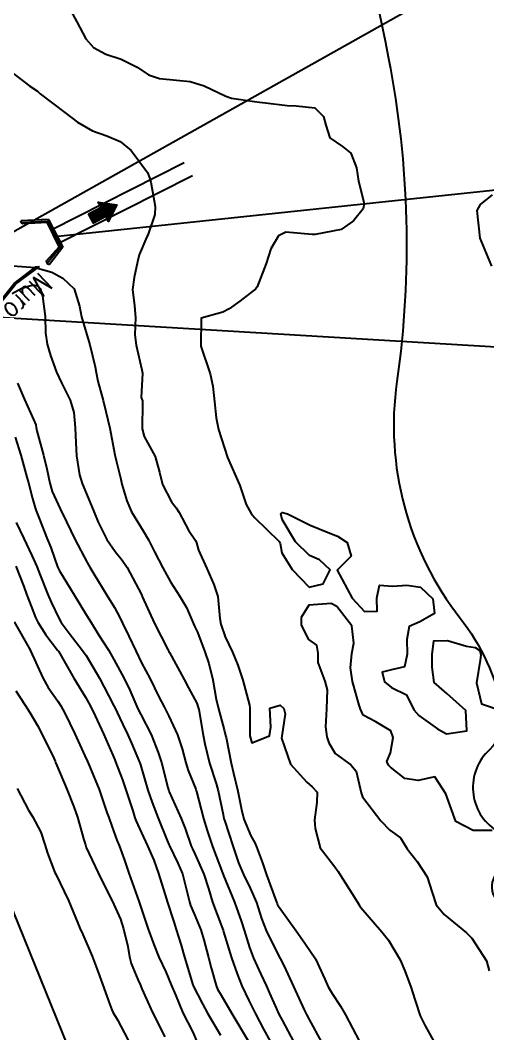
# Model space of a CAD drawing. Header units: metres. Extents: x 298520 to 308411, y 7433745 to 7450750.
# Drawn here: x 302811 to 302844.6, y 7441127.8 to 7441200.7 of the extents above; entities that cross this region are included whole.
import ezdxf

# ---------------------------------------------------------------- set-up
doc = ezdxf.new("R2010")
doc.units = ezdxf.units.M
doc.header["$LTSCALE"] = 10
doc.linetypes.add('CONTINUO', pattern=[0])
doc.linetypes.add('TRACEJADO', pattern=[8.7, 8, -0.7])
for name, color, linetype in [('BUEIRO', 151, 'Continuous'), ('Curvas de Nivel 1m', 11, 'Continuous'), ('Curvas de Nivel 5m', 15, 'Continuous'), ('Hidrografia', 140, 'Continuous'), ('Linha Férrea', 251, 'TRACKS'), ('MURO', 30, 'Continuous'), ('TEXTO', 45, 'Continuous')]:
    doc.layers.add(name, color=color, linetype=linetype)
doc.styles.add('ROMANS', font='romans', dxfattribs={"height": 0.2})
doc.linetypes.add('TRACKS', pattern='A,0.15,[130,ltypeshp.shx,S=0.25,R=0,X=0,Y=0],0.15', length=0.3)

msp = doc.modelspace()

# ---------------------------------------------------------------- hatches: boundary and pattern name
at = {"layer": 'TEXTO'}
msp.add_hatch(color=256, dxfattribs=at).paths.add_polyline_path([(302815.874, 7441186.758), (302816.77, 7441187.234), (302816.568, 7441187.614), (302817.9, 7441187.417), (302817.319, 7441186.202), (302817.117, 7441186.582), (302816.221, 7441186.105)])

# ---------------------------------------------------------------- linework, layer by layer
at = {"layer": 'BUEIRO', "linetype": 'TRACEJADO', "flags": 128}
for points in [[(302813.169, 7441185.61), (302822.745, 7441190.45)], [(302813.655, 7441184.623), (302823.351, 7441189.524)]]:
    msp.add_lwpolyline(points, dxfattribs=at)
at = {"layer": 'BUEIRO', "linetype": 'CONTINUO'}
for points in [[(302812.997, 7441186.368, 731.775), (302810.998, 7441186.263, 731.913)], [(302812.933, 7441186.223, 731.777), (302811.04, 7441186.129, 731.948), (302810.998, 7441186.263, 731.913)], [(302811.04, 7441186.129, 731.948), (302811.152, 7441186.067, 730.038), (302812.895, 7441186.165, 730.023)], [(302813.864, 7441184.365, 731.793), (302813.767, 7441184.397, 730.008), (302812.895, 7441186.165, 730.023), (302812.933, 7441186.223, 731.777)], [(302812.997, 7441186.368, 731.775), (302812.933, 7441186.223, 731.777), (302813.864, 7441184.365, 731.793), (302814.013, 7441184.358, 731.793)], [(302812.997, 7441186.368, 731.775), (302814.013, 7441184.358, 731.793)], [(302813.767, 7441184.397, 730.008), (302812.811, 7441183.359, 730.371), (302812.904, 7441183.195, 731.832)], [(302813.864, 7441184.365, 731.793), (302812.904, 7441183.195, 731.832), (302813.053, 7441183.126, 731.832)], [(302814.013, 7441184.358, 731.793), (302813.053, 7441183.126, 731.832)]]:
    msp.add_polyline3d(points, dxfattribs=at)
at = {"layer": 'Curvas de Nivel 1m', "flags": 128}
for points, elevation in [([(302810.199, 7441197.067), (302811.649, 7441195.944), (302812.185, 7441195.594), (302812.285, 7441195.5), (302812.395, 7441195.397), (302814.163, 7441194.057), (302815.078, 7441193.361), (302816.147, 7441192.747), (302817.188, 7441192.379), (302818.139, 7441191.975), (302818.947, 7441191.312), (302820.109, 7441189.738), (302820.293, 7441189.298), (302820.352, 7441189.046), (302820.657, 7441187.294), (302820.647, 7441186.724), (302820.161, 7441185.299), (302820.128, 7441185.233), (302820.06, 7441185.1), (302819.525, 7441183.821), (302819.398, 7441183.306), (302819.157, 7441182.173), (302819.044, 7441181.31), (302819.171, 7441180.133), (302819.249, 7441179.307), (302819.214, 7441178.064), (302819.292, 7441177.307), (302819.715, 7441175.533), (302819.746, 7441175.302), (302819.669, 7441173.551), (302819.743, 7441173.302), (302819.762, 7441173.153), (302819.735, 7441171.302), (302819.885, 7441170.741), (302820.669, 7441169.292), (302820.97, 7441168.171), (302821.191, 7441167.287), (302821.83, 7441166.034), (302822.167, 7441165.615), (302822.383, 7441165.272), (302823.054, 7441164.011), (302823.57, 7441163.253), (302823.638, 7441163.098), (302823.786, 7441162.571), (302824.373, 7441161.244), (302824.892, 7441160.103), (302825.172, 7441159.236), (302825.323, 7441157.638), (302825.383, 7441157.233), (302825.714, 7441156.326), (302826.244, 7441155.225), (302826.624, 7441154.285), (302826.986, 7441153.217), (302827.459, 7441151.408), (302827.477, 7441151.212), (302827.472, 7441149.365), (302827.485, 7441149.211), (302827.618, 7441148.709), (302828.901, 7441149.191), (302828.987, 7441149.835), (302828.927, 7441151.191), (302829.655, 7441151.404), (302829.926, 7441151.177), (302830.031, 7441150.792), (302829.774, 7441149.178), (302829.761, 7441149.039), (302830.403, 7441147.172), (302831.59, 7441145.86), (302831.974, 7441145.541), (302832.323, 7441145.153), (302832.314, 7441144.41), (302832.136, 7441143.154), (302832.172, 7441142.528), (302832.541, 7441141.15), (302833.52, 7441139.877), (302833.832, 7441139.451), (302834.032, 7441139.132), (302834.984, 7441137.624), (302835.303, 7441137.113), (302835.374, 7441137.003), (302835.48, 7441136.852), (302836.988, 7441135.095), (302837.454, 7441134.508), (302838.309, 7441133.077), (302838.638, 7441132.285), (302839.089, 7441131.065), (302839.175, 7441130.828), (302839.403, 7441130.074), (302839.737, 7441129.057), (302840.102, 7441128.333), (302840.829, 7441127.045)], 731), ([(302810.415, 7441183.03), (302812.028, 7441182.901), (302813.222, 7441182.579), (302814.021, 7441182.141), (302814.825, 7441181.362), (302815.224, 7441180.128), (302815.362, 7441179.356), (302815.963, 7441177.35), (302816.348, 7441175.745), (302816.414, 7441175.343), (302816.55, 7441174.725), (302816.933, 7441173.335), (302817.121, 7441172.548), (302817.396, 7441171.335), (302817.772, 7441169.423), (302817.792, 7441169.331), (302817.86, 7441169.021), (302818.19, 7441167.669), (302818.273, 7441167.324), (302818.616, 7441166.104), (302818.962, 7441165.313), (302819.803, 7441163.949), (302820.195, 7441163.296), (302820.626, 7441162.45), (302821.206, 7441161.286), (302821.758, 7441160.289), (302822.421, 7441159.27), (302822.919, 7441158.447), (302823.437, 7441157.254), (302823.524, 7441157.056), (302823.717, 7441156.655), (302824.245, 7441155.245), (302824.524, 7441154.408), (302824.812, 7441153.239), (302825.06, 7441151.835), (302825.195, 7441151.235), (302825.629, 7441149.625), (302825.737, 7441149.229), (302825.767, 7441149.083), (302826.131, 7441147.225), (302826.302, 7441146.517), (302826.628, 7441145.22), (302826.878, 7441143.902), (302827.044, 7441143.215), (302827.541, 7441142.015), (302827.832, 7441141.501), (302827.97, 7441141.203), (302828.381, 7441140.057), (302828.673, 7441139.193), (302829.374, 7441137.293), (302829.425, 7441137.181), (302829.438, 7441137.136), (302829.482, 7441137.046), (302830.81, 7441135.167), (302831.45, 7441134.286), (302832.198, 7441133.152), (302832.87, 7441131.694), (302833.12, 7441131.143), (302833.408, 7441130.649), (302834.013, 7441129.745), (302834.37, 7441129.125), (302835.364, 7441127.211)], 732), ([(302810.381, 7441181.042), (302811.072, 7441181.409), (302811.788, 7441181.629), (302812.015, 7441181.629), (302812.191, 7441181.573), (302812.383, 7441181.394), (302812.56, 7441180.836), (302812.737, 7441179.389), (302812.775, 7441178.192), (302812.882, 7441177.386), (302813.137, 7441176.564), (302813.556, 7441175.376), (302813.932, 7441174.61), (302814.548, 7441173.364), (302814.806, 7441172.459), (302814.91, 7441171.36), (302814.958, 7441170.278), (302815.012, 7441169.359), (302815.214, 7441167.991), (302815.401, 7441167.354), (302815.833, 7441166.333), (302816.246, 7441165.346), (302816.566, 7441164.588), (302817.186, 7441163.336), (302817.784, 7441162.473), (302818.302, 7441161.846), (302818.651, 7441161.317), (302819.682, 7441159.363), (302819.715, 7441159.3), (302819.725, 7441159.282), (302819.742, 7441159.233), (302820.628, 7441157.291), (302821.582, 7441155.403), (302821.651, 7441155.281), (302821.702, 7441155.191), (302822.748, 7441153.264), (302823.071, 7441152.663), (302823.656, 7441151.548), (302823.766, 7441151.249), (302823.804, 7441151.095), (302824.119, 7441149.245), (302824.243, 7441148.618), (302824.584, 7441147.24), (302825.045, 7441145.779), (302825.199, 7441145.234), (302825.557, 7441143.53), (302825.615, 7441143.229), (302825.646, 7441143.136), (302826.28, 7441141.223), (302826.673, 7441140.067), (302827.02, 7441139.215), (302827.498, 7441138.233), (302827.956, 7441137.203), (302828.331, 7441136.057), (302828.645, 7441135.192), (302829.439, 7441133.583), (302829.667, 7441133.178), (302829.922, 7441132.681), (302830.62, 7441131.168), (302831.396, 7441129.497), (302831.558, 7441129.158), (302831.751, 7441128.793), (302832.635, 7441127.147)], 733), ([(302810.758, 7441174.585), (302811.266, 7441173.406), (302811.899, 7441171.964), (302812.069, 7441171.572), (302812.102, 7441171.397), (302812.141, 7441171.144), (302812.632, 7441169.388), (302812.88, 7441168.411), (302813.08, 7441167.381), (302813.252, 7441166.794), (302813.825, 7441165.532), (302813.91, 7441165.369), (302813.998, 7441165.191), (302814.889, 7441163.359), (302815.776, 7441161.666), (302815.957, 7441161.348), (302816.258, 7441160.853), (302817.184, 7441159.336), (302817.734, 7441158.443), (302818.129, 7441157.726), (302818.319, 7441157.321), (302818.763, 7441156.364), (302819.265, 7441155.307), (302819.69, 7441154.45), (302820.296, 7441153.294), (302820.934, 7441152.013), (302821.306, 7441151.283), (302821.643, 7441150.627), (302822.264, 7441149.27), (302822.612, 7441148.264), (302822.878, 7441147.261), (302823.05, 7441146.711), (302823.584, 7441145.376), (302823.628, 7441145.25), (302823.646, 7441145.185), (302824.15, 7441143.244), (302824.399, 7441142.387), (302824.789, 7441141.237), (302825.514, 7441139.334), (302825.559, 7441139.23), (302825.595, 7441139.146), (302826.368, 7441137.221), (302826.872, 7441135.813), (302827.066, 7441135.214), (302827.444, 7441133.974), (302827.732, 7441133.206), (302828.281, 7441132.056), (302828.668, 7441131.191), (302828.896, 7441130.676), (302829.397, 7441129.55), (302829.574, 7441129.178), (302829.815, 7441128.747), (302830.654, 7441127.167)], 734), ([(302810.658, 7441164.564), (302811.202, 7441163.406), (302811.781, 7441162.188), (302812.032, 7441161.653), (302812.141, 7441161.394), (302812.398, 7441160.756), (302812.952, 7441159.382), (302813.185, 7441158.826), (302813.726, 7441157.672), (302813.906, 7441157.368), (302814.484, 7441156.594), (302815.433, 7441155.353), (302815.697, 7441154.973), (302816.665, 7441153.34), (302817.654, 7441151.466), (302817.699, 7441151.375), (302817.72, 7441151.329), (302818.339, 7441150.018), (302818.682, 7441149.314), (302818.974, 7441148.667), (302819.548, 7441147.301), (302819.565, 7441147.263), (302819.601, 7441147.126), (302820.136, 7441145.294), (302820.447, 7441144.414), (302820.89, 7441143.287), (302821.537, 7441141.678), (302821.649, 7441141.393), (302821.699, 7441141.278), (302822.302, 7441140.049), (302822.628, 7441139.263), (302823.018, 7441137.729), (302823.126, 7441137.255), (302823.214, 7441136.987), (302823.474, 7441136.402), (302823.949, 7441135.245), (302824.176, 7441134.519), (302824.5, 7441133.244), (302824.693, 7441132.508), (302825.049, 7441131.235), (302825.155, 7441130.978), (302825.406, 7441130.54), (302826.182, 7441129.222), (302827.364, 7441127.261)], 736), ([(302810.644, 7441161.411), (302811.201, 7441159.956), (302811.4, 7441159.403), (302811.734, 7441158.534), (302812.057, 7441157.725), (302812.215, 7441157.393), (302812.792, 7441156.462), (302813.648, 7441155.371), (302813.702, 7441155.293), (302814.822, 7441153.359), (302815.659, 7441151.993), (302816.01, 7441151.346), (302816.346, 7441150.643), (302816.936, 7441149.337), (302817.61, 7441147.805), (302817.751, 7441147.474), (302817.812, 7441147.327), (302818.309, 7441146.038), (302818.557, 7441145.315), (302819.055, 7441143.813), (302819.209, 7441143.305), (302819.302, 7441143.055), (302819.545, 7441142.533), (302820.103, 7441141.294), (302820.562, 7441140.25), (302820.916, 7441139.286), (302821.486, 7441137.458), (302821.536, 7441137.279), (302822.006, 7441135.81), (302822.188, 7441135.269), (302822.507, 7441134.21), (302822.771, 7441133.267), (302823.385, 7441131.288), (302823.397, 7441131.26), (302823.413, 7441131.223), (302824.062, 7441129.912), (302824.435, 7441129.244), (302825.369, 7441127.668)], 737), ([(302810.506, 7441157.412), (302811.597, 7441155.508), (302811.66, 7441155.4), (302811.702, 7441155.316), (302812.578, 7441153.386), (302812.956, 7441152.671), (302813.656, 7441151.689), (302813.88, 7441151.368), (302814.169, 7441150.844), (302814.875, 7441149.358), (302815.609, 7441147.754), (302815.785, 7441147.348), (302815.929, 7441147.017), (302816.628, 7441145.34), (302817.199, 7441143.693), (302817.321, 7441143.332), (302817.547, 7441142.709), (302817.918, 7441141.706), (302818.066, 7441141.322), (302818.452, 7441140.246), (302818.764, 7441139.311), (302819.483, 7441137.3), (302820.154, 7441135.293), (302820.559, 7441134.176), (302820.935, 7441133.285), (302821.422, 7441132.217), (302821.826, 7441131.276), (302822.119, 7441130.56), (302822.661, 7441129.267), (302823.372, 7441127.868), (302823.651, 7441127.256)], 738), ([(302810.636, 7441152.437), (302811.297, 7441151.404), (302811.648, 7441150.875), (302812.202, 7441149.955), (302812.488, 7441149.387), (302813.374, 7441147.606), (302813.469, 7441147.372), (302813.503, 7441147.273), (302813.6, 7441147.074), (302814.318, 7441145.363), (302814.82, 7441144.102), (302815.081, 7441143.355), (302815.537, 7441141.722), (302815.642, 7441141.349), (302815.71, 7441141.169), (302816.558, 7441139.34), (302817.485, 7441137.492), (302817.565, 7441137.329), (302818.163, 7441136.013), (302818.397, 7441135.316), (302818.706, 7441134.049), (302818.823, 7441133.309), (302818.935, 7441132.815), (302819.417, 7441131.673), (302819.582, 7441131.298), (302819.714, 7441130.992), (302820.485, 7441129.289), (302821.367, 7441127.542)], 739)]:
    msp.add_lwpolyline(points, dxfattribs=dict(at, elevation=elevation))
at = {"layer": 'Curvas de Nivel 5m', "flags": 128}
for points, elevation in [([(302814.604, 7441201.366), (302815.02, 7441200.584), (302815.684, 7441199.355), (302816.217, 7441198.732), (302817.124, 7441198.249), (302818.209, 7441197.888), (302819.365, 7441197.308), (302820.195, 7441196.775), (302820.982, 7441196.501), (302822.19, 7441196.394), (302823.175, 7441196.279), (302824.184, 7441195.977), (302825.758, 7441195.234), (302826.172, 7441195.09), (302827.807, 7441194.844), (302828.169, 7441194.794), (302828.611, 7441194.753), (302830.167, 7441194.563), (302830.805, 7441194.535), (302832.165, 7441194.384), (302832.786, 7441193.777), (302832.957, 7441193.148), (302833.241, 7441192.24), (302834.138, 7441191.61), (302834.75, 7441191.124), (302835.155, 7441190.082), (302835.311, 7441189.118), (302835.701, 7441187.499), (302835.644, 7441187.114), (302834.932, 7441186.259), (302834.061, 7441185.637), (302832.194, 7441185.288), (302832.064, 7441185.27), (302831.955, 7441185.27), (302830.066, 7441185.445), (302829.54, 7441185.188), (302828.993, 7441184.251), (302828.645, 7441183.201), (302828.016, 7441181.514), (302827.893, 7441181.333), (302827.727, 7441181.213), (302826.751, 7441180.473), (302825.993, 7441179.925), (302825.525, 7441179.7), (302823.983, 7441179.25), (302823.963, 7441177.25), (302824.626, 7441175.243), (302824.809, 7441174.361), (302824.927, 7441173.24), (302825.054, 7441172.086), (302825.231, 7441171.237), (302825.863, 7441169.23), (302826.761, 7441167.221), (302827.205, 7441165.841), (302827.571, 7441165.213), (302827.819, 7441164.921), (302829.597, 7441163.183), (302829.66, 7441163.05), (302829.785, 7441162.365), (302830.524, 7441161.172), (302831.754, 7441159.911), (302832.758, 7441160.145), (302833.273, 7441161.138), (302832.502, 7441161.871), (302831.783, 7441162.182), (302830.768, 7441163.17), (302829.817, 7441164.781), (302829.71, 7441165.182), (302829.824, 7441165.263), (302830.182, 7441165.176), (302831.811, 7441164.351), (302833.11, 7441163.834), (302833.8, 7441163.582), (302834.476, 7441163.123), (302834.783, 7441162.12), (302833.773, 7441161.13), (302834.847, 7441159.119), (302835.733, 7441158.157), (302836.651, 7441158.184), (302836.615, 7441159.101), (302836.819, 7441160.038), (302837.756, 7441159.975), (302838.79, 7441160.042), (302839.756, 7441159.905), (302840.656, 7441159.051), (302840.771, 7441158.012), (302839.726, 7441157.394), (302838.939, 7441157.072), (302838.781, 7441156.142), (302838.812, 7441155.073), (302838.605, 7441154.16), (302837.686, 7441153.947), (302837.006, 7441153.774), (302837.173, 7441153.095), (302837.669, 7441152.686), (302838.746, 7441152.156), (302839.276, 7441151.066), (302839.647, 7441150.664), (302840.983, 7441149.697), (302841.628, 7441149.353), (302843.101, 7441149.555), (302843.031, 7441151.026), (302841.665, 7441152.237), (302840.743, 7441153.049), (302840.601, 7441154.139), (302840.615, 7441155.051), (302840.735, 7441156.027), (302841.713, 7441156.066), (302843.08, 7441155.656), (302843.708, 7441155.551), (302844.031, 7441155.34), (302844.1, 7441155.014), (302844.064, 7441154.648), (302843.785, 7441153.018), (302844.158, 7441151.513), (302845.653, 7441150.992)], 730), ([(302844.91, 7441183.001), (302844.053, 7441185.01), (302843.852, 7441187.013), (302844.087, 7441187.448), (302844.954, 7441188.141)], 730), ([(302810.591, 7441170.704), (302810.99, 7441169.409), (302811.437, 7441167.815), (302811.543, 7441167.403), (302811.832, 7441166.269), (302812.028, 7441165.6), (302812.1, 7441165.396), (302812.284, 7441164.925), (302812.896, 7441163.383), (302813.15, 7441162.743), (302813.638, 7441161.372), (302813.769, 7441161.08), (302814.824, 7441159.359), (302815.728, 7441157.879), (302816.048, 7441157.347), (302816.616, 7441156.438), (302817.323, 7441155.334), (302817.694, 7441154.705), (302818.424, 7441153.319), (302818.832, 7441152.48), (302819.347, 7441151.305), (302819.444, 7441151.096), (302819.644, 7441150.731), (302820.384, 7441149.292), (302820.89, 7441148.008), (302821.114, 7441147.285), (302821.585, 7441145.476), (302821.627, 7441145.323), (302821.64, 7441145.279), (302821.684, 7441145.176), (302822.527, 7441143.265), (302822.817, 7441142.532), (302823.264, 7441141.254), (302823.345, 7441141.067), (302823.528, 7441140.711), (302824.172, 7441139.243), (302824.511, 7441138.227), (302824.797, 7441137.237), (302825.465, 7441135.45), (302825.551, 7441135.229), (302825.589, 7441135.101), (302826.161, 7441133.223), (302826.557, 7441132.083), (302826.904, 7441131.215), (302827.402, 7441130.161), (302827.718, 7441129.527), (302827.878, 7441129.203), (302828.469, 7441128.102), (302828.97, 7441127.186)], 735), ([(302844.932, 7441142.384), (302843.547, 7441142.382), (302842.307, 7441143.032), (302841.583, 7441145.04), (302840.795, 7441146.248), (302839.592, 7441145.98), (302838.646, 7441146.127), (302837.601, 7441146.936), (302837.457, 7441147.091), (302837.34, 7441147.358), (302837.612, 7441147.98), (302837.791, 7441149.087), (302837.63, 7441149.554), (302836.539, 7441150.201), (302835.647, 7441150.696), (302835.448, 7441151.112), (302835.361, 7441151.408), (302834.878, 7441153.118), (302834.72, 7441154.087), (302834.819, 7441155.119), (302834.963, 7441155.865), (302834.83, 7441157.119), (302833.737, 7441158.508), (302833.334, 7441158.731), (302831.737, 7441158.615), (302831.174, 7441157.72), (302831.184, 7441157.165), (302831.713, 7441156.132), (302832.273, 7441155.716), (302832.363, 7441155.15), (302832.367, 7441154.476), (302832.88, 7441153.142), (302833.043, 7441152.515), (302832.998, 7441151.14), (302832.933, 7441149.841), (302833.034, 7441149.139), (302833.173, 7441148.691), (302833.611, 7441147.926), (302834.757, 7441147.118), (302835.145, 7441146.664), (302835.494, 7441145.111), (302835.578, 7441144.801), (302836.909, 7441143.096), (302837.546, 7441142.411), (302838.324, 7441141.862), (302838.812, 7441141.071), (302839.519, 7441140.155), (302840.251, 7441139.053), (302840.607, 7441137.933), (302840.902, 7441137.046), (302841.476, 7441136.341), (302843.082, 7441135.024), (302843.457, 7441134.648), (302844.506, 7441133.004), (302844.715, 7441132.29)], 730), ([(302810.723, 7441145.409), (302811.56, 7441143.86), (302811.847, 7441143.396), (302812.432, 7441142.277), (302812.722, 7441141.382), (302812.906, 7441140.759), (302813.448, 7441139.371), (302813.511, 7441139.239), (302814.424, 7441137.361), (302815.102, 7441135.718), (302815.253, 7441135.352), (302815.456, 7441134.909), (302816.132, 7441133.343), (302816.566, 7441132.194), (302816.885, 7441131.335), (302817.398, 7441129.864), (302817.543, 7441129.476), (302817.618, 7441129.327), (302817.948, 7441128.758), (302818.733, 7441127.309)], 740)]:
    msp.add_lwpolyline(points, dxfattribs=dict(at, elevation=elevation))
at = {"layer": 'Hidrografia', "elevation": 714.2}
msp.add_lwpolyline([(302772.757, 7441330.775, 0.094308), (302782.682, 7441311.429, -0.030405), (302808.106, 7441274.366, -0.087071), (302837.462, 7441197.943, -0.083785), (302838.063, 7441174.696, 0.204318), (302842.627, 7441157.665, -0.120089), (302845.653, 7441150.992, -0.259066), (302844.729, 7441148.206, 0.492011), (302845.239, 7441142.377, -0.500527), (302845.447, 7441139.555, 0.577088), (302845.975, 7441136.843, -0.254578), (302862.949, 7441118.275, -0.008333), (302869.973, 7441087.626, -0.04711), (302872.659, 7441064.271, 0.153858), (302888.485, 7441017.404), (302895.894, 7441015.978, 0.052672), (302904.016, 7441015.288, -0.299555), (302906.316, 7441013.841, -0.056727), (302909.457, 7441004.16, 0.133793), (302914.38, 7440994.379, -0.080591), (302923.506, 7440980.191, -0.18982), (302923.916, 7440968.652, 0.029065), (302919.96, 7440954.97)], format="xyb", dxfattribs=at)
at = {"layer": 'Linha Férrea', "flags": 128}
msp.add_lwpolyline([(300390.138, 7445663.286), (300388.273, 7445642.587), (300386.702, 7445627.36), (300384.024, 7445601.103), (300380.705, 7445566.184), (300378.297, 7445539.758), (300376.765, 7445527.063), (300375.637, 7445515.991), (300374.016, 7445498.124), (300371.921, 7445476.07), (300370.867, 7445464.717), (300367.05, 7445423.378), (300366.151, 7445410.092), (300364.456, 7445389.564), (300363.356, 7445368.873), (300361.411, 7445330.058), (300361.37, 7445309.909), (300361.956, 7445290.446), (300362.489, 7445283.285), (300363.196, 7445273.278), (300363.774, 7445267.175), (300364.541, 7445259.854), (300365.757, 7445249.669), (300366.863, 7445242.832), (300368.084, 7445236.051, 0.005149), (300369.852, 7445226.786, 0.005718), (300370.927, 7445221.752), (300372.786, 7445212.976), (300373.781, 7445208.605), (300378.071, 7445189.255), (300381.54, 7445175.422), (300383.821, 7445166.983), (300388.177, 7445152.269), (300392.62, 7445138.515), (300395.697, 7445129.291), (300398.949, 7445120.737), (300403.321, 7445109.86), (300408.622, 7445096.955), (300412.967, 7445087.049), (300416.9, 7445078.65), (300424.261, 7445063.163), (300426.442, 7445058.74), (300429.811, 7445052.008), (300433.474, 7445045.054), (300438.025, 7445036.97), (300443.964, 7445026.337), (300451.877, 7445013.502), (300463.377, 7444995.42), (300483.49, 7444965.252), (300499.728, 7444939.408), (300503.345, 7444933.672), (300509.142, 7444924.38), (300512.961, 7444918.022), (300518.286, 7444908.982), (300528.299, 7444889.97, -0.023407), (300540.427, 7444864.067), (300550.262, 7444840.33, -0.039243), (300570.773, 7444777.241), (300572.358, 7444771.008), (300576.221, 7444755.17), (300577.488, 7444749.736), (300583.766, 7444715.108), (300585.896, 7444701.144), (300587.83, 7444686.233), (300589.161, 7444673.008), (300590.54, 7444657.746), (300591.521, 7444638.25), (300592.353, 7444601.187), (300592.689, 7444589.316), (300592.956, 7444577.901), (300593.794, 7444557.292), (300596.531, 7444523.517), (300597.22, 7444513.713), (300599.692, 7444494.294), (300601.087, 7444483.901), (300603.953, 7444468.335), (300608.16, 7444446.981), (300614.274, 7444421.256), (300619.101, 7444406.308), (300628.307, 7444379.621), (300640.644, 7444346.078), (300647.105, 7444331.542), (300659.993, 7444305.217), (300680.042, 7444268.657), (300686, 7444259.946), (300693.153, 7444249.428), (300698.099, 7444242.353), (300702.714, 7444236.129), (300710.474, 7444225.638), (300720.904, 7444212.821), (300726.111, 7444206.417), (300736.271, 7444194.678), (300741.644, 7444188.725), (300747.554, 7444182.182), (300756.16, 7444173.468), (300765.566, 7444164.257), (300789.533, 7444142.248), (300797.636, 7444135.349), (300814.361, 7444121.448), (300829.569, 7444109.496), (300847.172, 7444095.642), (300860.237, 7444085.502), (300875.814, 7444073.454), (300887.627, 7444063.926), (300902.177, 7444052.118), (300910.849, 7444045.268), (300919.246, 7444038.444), (300930.491, 7444029.453), (300940.519, 7444021.366), (300959.031, 7444006.524), (300967.117, 7444000.123), (300992.604, 7443980.766), (301008.105, 7443968.778), (301017.689, 7443961.414), (301027.955, 7443953.3), (301035.346, 7443946.69), (301044.565, 7443938.305), (301049.995, 7443933.256), (301056.168, 7443926.919), (301062.82, 7443920.1), (301069.616, 7443912.788), (301072.591, 7443909.571), (301078.11, 7443903.232), (301085.691, 7443893.884), (301092.219, 7443885.856), (301102.629, 7443872.213), (301109.299, 7443863.194), (301115.618, 7443854.24), (301119.663, 7443848.425), (301126.174, 7443838.618), (301134.279, 7443825.946), (301139.06, 7443817.901), (301147.655, 7443803.047), (301153.774, 7443791.347), (301163.721, 7443770.989), (301172.319, 7443750.713), (301173.014, 7443749.072), (301175.193, 7443743.051), (301178.06, 7443735.227, -0.013113), (301181.782, 7443724.182, 0.006961), (301185.055, 7443714.061, -0.02185), (301187.463, 7443705.778, 0.009367), (301189.429, 7443698.327, -0.011026), (301192.107, 7443688.042, -0.010749), (301193.431, 7443681.862), (301195.242, 7443673.124), (301196.848, 7443665.341, -0.017341), (301198.502, 7443655.633, -0.002404), (301198.816, 7443653.214), (301199.742, 7443646.873), (301200.49, 7443641.984), (301201.379, 7443633.382), (301202.4, 7443624.157), (301203.573, 7443607.689), (301204.134, 7443595.881), (301204.412, 7443584.69), (301204.419, 7443571.805), (301203.755, 7443555.788), (301203.295, 7443544.851), (301202.72, 7443536.545), (301201.957, 7443528.009), (301200.8, 7443517.51), (301199.306, 7443507.417, -0.002796), (301197.294, 7443494.324, -0.002765), (301195.784, 7443485.174), (301193.354, 7443471.997), (301189.033, 7443446.948), (301185.026, 7443429.323), (301183.448, 7443420.43), (301179.58, 7443403.262), (301176.302, 7443387.183), (301174.512, 7443379.085), (301172.721, 7443370.927), (301171.22, 7443363.766), (301169.45, 7443355.32), (301167.054, 7443343.894), (301165.057, 7443333.497), (301163.797, 7443327.469), (301162.097, 7443317.394), (301160.999, 7443311.102), (301160.544, 7443307.938, 0.00872), (301159.071, 7443298.714, 0.011025), (301157.814, 7443288.178, 0.003327), (301156.489, 7443273.516, 0.014016), (301155.891, 7443262.727), (301155.69, 7443255.375), (301155.735, 7443249.619), (301155.689, 7443248.229), (301155.565, 7443237.914), (301156.067, 7443225.129), (301156.814, 7443212.975), (301157.727, 7443203.385), (301159.013, 7443193.365), (301160.984, 7443179.581), (301165.411, 7443158.878, 0.021046), (301168.604, 7443146.517, -0.008153), (301171.029, 7443138.04, 0.024783), (301177.229, 7443118.803), (301181.778, 7443106.699), (301187.296, 7443093.239), (301191.924, 7443083.104), (301195.719, 7443075.36), (301200.618, 7443065.468), (301205.079, 7443056.938), (301209.98, 7443047.995), (301214.776, 7443040.202), (301218.392, 7443034.667, -0.013428), (301222.602, 7443027.828, 0.044384), (301225.541, 7443023.655), (301235.036, 7443010.4), (301244.914, 7442997.799), (301254.24, 7442986.576), (301264.539, 7442975.476), (301270.858, 7442968.771), (301281.102, 7442958.334), (301293.801, 7442946.487), (301301.054, 7442939.926), (301310.555, 7442931.611), (301316.915, 7442925.85), (301331.976, 7442913.196), (301344.028, 7442903.03), (301355.945, 7442893.119), (301370.444, 7442881.2), (301382.876, 7442870.936), (301394.482, 7442860.952), (301410.14, 7442848.053), (301424.737, 7442835.715), (301434.187, 7442827.875), (301451.03, 7442813.917), (301472.216, 7442796.411), (301493.728, 7442778.119), (301508.638, 7442766.497), (301530.095, 7442748.912), (301545.197, 7442736.132), (301557.154, 7442726.112), (301573.074, 7442712.546), (301600.32, 7442690.328), (301616.06, 7442676.856), (301626.898, 7442667.653), (301635.865, 7442659.561), (301644.72, 7442651.625), (301650.672, 7442645.857), (301658.362, 7442638.39), (301667.416, 7442629.171), (301677.318, 7442618.212), (301684.208, 7442610.331), (301685.559, 7442608.461), (301692.227, 7442599.947), (301697.482, 7442593.686), (301703.245, 7442585.579), (301711.963, 7442572.995), (301716.867, 7442565.205), (301722.791, 7442554.651), (301727.971, 7442544.999), (301731.882, 7442537.582), (301735.879, 7442529.499, -0.007359), (301738.319, 7442524.378, -0.01023), (301742.497, 7442514.75), (301747.097, 7442503.504), (301750.663, 7442493.898), (301756.217, 7442477.378), (301760.577, 7442462.537, -0.018582), (301762.374, 7442455.456, 0.018559), (301763.713, 7442450.179, -0.032128), (301766.18, 7442439.218, 0.00807), (301768.86, 7442423.908, -0.026744), (301771.378, 7442405.502), (301772.288, 7442397.725), (301772.796, 7442394.337), (301773.443, 7442387.076), (301774.375, 7442375.736), (301775.395, 7442362.312), (301776.313, 7442348.412), (301778.671, 7442310.701), (301780.03, 7442290.943), (301780.836, 7442277.925), (301783.337, 7442249.214), (301783.72, 7442245.35), (301784.542, 7442239.459), (301785.643, 7442232.157, 0.002711), (301787.276, 7442221.703, 0.007075), (301789.189, 7442210.856, 0.007646), (301791.464, 7442199.861), (301793.373, 7442191.92), (301797.12, 7442178.155), (301800.102, 7442169.407, 0.009953), (301804.065, 7442158.499, -0.007621), (301807.359, 7442149.561, 0.022254), (301808.555, 7442146.587, -0.012351), (301809.491, 7442144.386, 0.032852), (301812.16, 7442138.762, -0.032294), (301813.045, 7442136.904), (301815.308, 7442131.84), (301815.993, 7442130.266), (301816.396, 7442129.196), (301819.556, 7442122.197), (301823.001, 7442115.494), (301830.584, 7442101.084), (301839.152, 7442085.664), (301843.496, 7442078.542), (301850.196, 7442067.554), (301858.693, 7442054.045), (301863.245, 7442047.588), (301867.173, 7442041.032), (301873.978, 7442030.324), (301883.717, 7442015.655), (301887.904, 7442008.992), (301891.38, 7442002.823), (301900.356, 7441988.728), (301907.318, 7441977.485), (301910.059, 7441973.421), (301914.277, 7441965.724), (301921.034, 7441954.575), (301924.537, 7441948.214), (301930.657, 7441937.174), (301934.957, 7441928.167), (301937.994, 7441921.882), (301947.13, 7441903.133), (301952.174, 7441892.061, -0.023638), (301956.957, 7441880.092, 0.025224), (301957.871, 7441877.825), (301959.8, 7441872.55, 0.006059), (301962.172, 7441866.298, -0.017887), (301964.384, 7441860.024), (301966.57, 7441854.123), (301970.479, 7441842.459), (301974.027, 7441831.897), (301975.747, 7441826.72), (301981.13, 7441810.704), (301983.836, 7441803.064), (301987.767, 7441790.303), (301994.569, 7441769.887), (301997.64, 7441761.364), (302001.324, 7441749.6), (302003.54, 7441742.399), (302008.624, 7441727.325), (302013.405, 7441713.393), (302021.033, 7441691.69), (302025.675, 7441680.444, 0.004558), (302036.175, 7441655.645, 0.015031), (302044.196, 7441638.594, -0.016219), (302046.093, 7441634.537), (302051.241, 7441624.381), (302058.506, 7441610.843), (302068.014, 7441594.737), (302072.244, 7441588.119, 0.003902), (302076.369, 7441581.772, 0.015009), (302081.064, 7441575.115, 0.005181), (302084.767, 7441570.291, -0.019038), (302087.165, 7441566.98, 0.020513), (302092.349, 7441559.869, 0.013181), (302101.292, 7441549.191, 0.015621), (302106.076, 7441544.106, -0.021065), (302109.748, 7441540.116), (302119.18, 7441530.403), (302127.461, 7441522.282, 0.027914), (302140.203, 7441511.111, 0.003217), (302152.97, 7441501.252, 0.010084), (302159.81, 7441496.255, 0.016172), (302187.278, 7441478.319, 0.012828), (302197.932, 7441472.213, 0.001147), (302209.593, 7441465.955, 0.024075), (302225.338, 7441458.502, 0.000758), (302237.209, 7441453.589, 0.02258), (302249.888, 7441449.022, -0.007144), (302260.202, 7441445.662, 0.026273), (302271.365, 7441442.493, -0.017883), (302275.798, 7441441.314, 0.024864), (302289.194, 7441437.952, 0.00374), (302314.611, 7441433.097), (302324.52, 7441431.585), (302350.97, 7441427.35), (302403.932, 7441419.889), (302450.892, 7441412.882), (302483.661, 7441407.686, -0.004506), (302494.443, 7441405.877, -0.012154), (302520.857, 7441400.534, -0.003738), (302540.978, 7441395.794, -0.038997), (302569.59, 7441386.414, -0.006183), (302604.635, 7441371.302, -0.023344), (302613.012, 7441367.087, 0.031556), (302616.049, 7441365.621), (302623.497, 7441361.581, 0.007396), (302626.721, 7441359.892, -0.011149), (302636.553, 7441354.651, -0.027477), (302643.547, 7441350.197, 0.020494), (302648.952, 7441346.647, -0.020985), (302658.468, 7441340.386, 0.001079), (302670.254, 7441331.94, -0.02025), (302681.249, 7441323.405, 0.015093), (302684.623, 7441320.728, -0.031227), (302694.524, 7441312.343, 0.007381), (302708.64, 7441299.183, -0.023713), (302718.351, 7441289.518, -0.006315), (302726.135, 7441280.78, 0.002995), (302732.608, 7441273.417, -0.009623), (302740.225, 7441264.516, -0.003497), (302746.152, 7441257.21, -0.02588), (302748.848, 7441253.456, 0.023508), (302751.725, 7441249.411), (302757.745, 7441240.911), (302763.999, 7441231.604), (302768.759, 7441224.332), (302776.387, 7441211.102), (302789.215, 7441186.977), (302789.398, 7441186.413), (302792.141, 7441180.315), (302793.519, 7441176.943), (302796.813, 7441169.678), (302798.73, 7441165.162), (302804.376, 7441151.724), (302810.073, 7441137.488), (302815.561, 7441123.937), (302819.287, 7441114.571), (302826.033, 7441097.709), (302835.334, 7441074.478), (302843.374, 7441054.189), (302850.455, 7441037.129), (302855.088, 7441026.21), (302862.479, 7441010.365), (302866.737, 7441001.347), (302873.579, 7440988.496), (302880.607, 7440975.393), (302888.417, 7440963.717), (302929.35, 7440908.296), (302936.421, 7440900.148), (302946.186, 7440890.114), (302958.976, 7440877.956), (302968.822, 7440869.595), (302974.145, 7440865.094), (302983.013, 7440858.609), (302986.532, 7440855.585), (302993.7, 7440850.586), (303005.311, 7440842.499), (303015.548, 7440836.106), (303042.516, 7440821.164), (303065.465, 7440810.025), (303077.903, 7440803.843), (303083.771, 7440800.936), (303100.45, 7440793.633), (303125.453, 7440782.944), (303190.996, 7440755.217), (303204.437, 7440749.568), (303224.036, 7440741.254), (303234.524, 7440736.691), (303246.956, 7440731.098), (303260.782, 7440724.189), (303270.203, 7440719.421), (303279.499, 7440714.371), (303293.739, 7440706.031, -0.021016), (303306.872, 7440697.579, 0.020679), (303309.837, 7440695.668, -0.035501), (303319.385, 7440689.106, 0.005105), (303327.313, 7440682.916, -0.008707), (303335.824, 7440676.172), (303350.291, 7440663.761), (303360.373, 7440654.438), (303368.259, 7440646.439), (303380.735, 7440632.925, -0.033063), (303399.658, 7440609.494, -0.002416), (303409.659, 7440595.137), (303430.522, 7440563.676), (303455.833, 7440523.89), (303473.505, 7440496.315, 0.019531), (303482.755, 7440483.053, -0.008367), (303490.714, 7440472.167, 0.008632), (303498.464, 7440461.579), (303504.46, 7440453.69), (303511.436, 7440445.064), (303516.734, 7440438.601), (303522.889, 7440431.556), (303533.869, 7440419.12), (303543.437, 7440409.135), (303554.993, 7440397.935), (303563.098, 7440390.603), (303569.28, 7440385.246), (303579.415, 7440377.018), (303587.726, 7440370.668), (303596.89, 7440363.935, 0.026852), (303606.773, 7440357.46, -0.020172), (303615.086, 7440352.172), (303624.896, 7440346.091), (303631.109, 7440342.401), (303640.301, 7440337.173), (303655.546, 7440328.908), (303669.757, 7440321.51), (303684.283, 7440313.905), (303697.365, 7440307.198), (303710.432, 7440300.686), (303726.149, 7440292.555), (303738.792, 7440285.632), (303753.96, 7440277.14), (303766.631, 7440269.592, -0.013582), (303778.228, 7440262.249, -0.001169), (303786.751, 7440256.494, 0.001876), (303796.931, 7440249.64), (303809.979, 7440240.216), (303831.512, 7440223.657), (303855.499, 7440203.134), (303884.46, 7440175.626), (303906.937, 7440152.642), (303924.059, 7440134.638), (303945.342, 7440112.856), (303963.845, 7440093.338), (303983.237, 7440073.189), (304003.821, 7440052.923), (304023.721, 7440035.3), (304046.577, 7440017.093), (304064.381, 7440004.904), (304083.581, 7439992.882), (304105.865, 7439980.727), (304124.384, 7439972.077), (304146.087, 7439962.652), (304179.407, 7439950.109), (304212.715, 7439938.65), (304240.716, 7439928.713), (304271.441, 7439918.26), (304292.98, 7439910.389), (304318.983, 7439899.435), (304341.084, 7439888.545), (304358.523, 7439878.475), (304379.111, 7439864.562), (304395.358, 7439852.093), (304410.846, 7439839.12), (304429.354, 7439821.374), (304445.345, 7439804.309), (304458.188, 7439788.955), (304470.844, 7439772.137), (304484.958, 7439751.718), (304491.87, 7439740.994), (304507.245, 7439716.378), (304528.665, 7439682.526), (304547.921, 7439651.44), (304562.775, 7439628.036), (304576.332, 7439606.449), (304595.509, 7439575.863), (304614.25, 7439546.414), (304635.238, 7439513.083), (304651.906, 7439486.654), (304667.711, 7439462.3), (304688.433, 7439429.68), (304704.679, 7439403.782), (304723.401, 7439375.012), (304744.275, 7439342.026), (304763.254, 7439312.222), (304782.333, 7439281.376), (304793.667, 7439262.406), (304802.258, 7439248.498), (304811.361, 7439232.941), (304824.241, 7439208.492), (304835.668, 7439183.57), (304845.632, 7439159.697), (304853.274, 7439138.143), (304857.912, 7439122.419), (304865.295, 7439098.454), (304870.192, 7439076.122), (304873.115, 7439060.988), (304877.751, 7439035.31), (304879.212, 7439022.418), (304880.932, 7439006.51), (304881.79, 7438985.928), (304882.479, 7438962.553), (304882.652, 7438939.075), (304882.566, 7438907.475), (304882.052, 7438878.369), (304881.793, 7438852.669), (304881.45, 7438817.581), (304881.277, 7438806.994), (304881.298, 7438781.452), (304882.263, 7438758.259), (304883.481, 7438741.466), (304886.389, 7438721.187), (304889.538, 7438701.68), (304892.779, 7438687.682), (304899.676, 7438661.767), (304905.55, 7438644.847), (304911.097, 7438630.759), (304918.162, 7438613.839), (304924.983, 7438599.932), (304935.976, 7438575.737), (304952.415, 7438541.329), (304964.003, 7438518.492), (304976.268, 7438494.056), (304984.107, 7438479.723), (304990.577, 7438468.669), (305001.66, 7438452.622), (305018.782, 7438425.459), (305033.689, 7438404.499), (305047.065, 7438386.512), (305064.273, 7438364.872), (305081.397, 7438342.132), (305081.705, 7438341.713), (305086.806, 7438335.639), (305097.004, 7438322.14), (305103.523, 7438312.971), (305109.34, 7438304.48), (305112.242, 7438299.881), (305119.736, 7438287.795), (305126.722, 7438274.587), (305136.609, 7438255.144), (305146.577, 7438231.464), (305156.539, 7438202.161), (305163.61, 7438174.992)], format="xyb", dxfattribs=at)
at = {"layer": 'MURO', "linetype": 'CONTINUO'}
for points in [[(302807.904, 7441178.52, 732.983), (302810.525, 7441181.747, 732.286), (302812.081, 7441182.943, 731.996), (302812.335, 7441182.984, 732.668)], [(302807.94, 7441178.415, 734.155), (302810.612, 7441181.703, 733.224), (302812.335, 7441182.984, 732.668)]]:
    msp.add_polyline3d(points, dxfattribs=at)
at = {"layer": 'TEXTO', "linetype": 'CONTINUO', "flags": 128}
for points in [[(302816.6, 7441187.609), (302816.589, 7441187.575)], [(302816.7, 7441187.594), (302816.656, 7441187.45)], [(302816.18, 7441186.921), (302816.037, 7441186.452)], [(302816.305, 7441186.987), (302816.103, 7441186.327)], [(302816.17, 7441186.202), (302816.43, 7441187.053)], [(302816.249, 7441186.12), (302816.555, 7441187.12)], [(302816.374, 7441186.187), (302816.679, 7441187.186)], [(302816.499, 7441186.253), (302816.9, 7441187.565)], [(302816.624, 7441186.32), (302817, 7441187.55)], [(302816.8, 7441187.58), (302816.722, 7441187.325)], [(302816.748, 7441186.386), (302817.1, 7441187.535)], [(302816.873, 7441186.452), (302817.2, 7441187.52)], [(302816.998, 7441186.519), (302817.3, 7441187.506)], [(302817.12, 7441186.576), (302817.4, 7441187.491)], [(302817.187, 7441186.451), (302817.5, 7441187.476)], [(302817.253, 7441186.326), (302817.6, 7441187.461)], [(302817.322, 7441186.209), (302817.7, 7441187.446)], [(302817.611, 7441186.813), (302817.8, 7441187.432)], [(302815.93, 7441186.788), (302815.904, 7441186.702)], [(302816.055, 7441186.854), (302815.97, 7441186.577)]]:
    msp.add_lwpolyline(points, dxfattribs=at)
at = {"layer": 'TEXTO', "linetype": 'CONTINUO'}
for points in [[(302804.097, 7441181.914, 0), (302973.883, 7441277.197, 0)], [(302813.438, 7441185.128, 0), (303006.539, 7441205.605, 0)], [(302805.355, 7441179.569, 0), (303017.406, 7441166.935, 0)]]:
    msp.add_polyline3d(points, dxfattribs=at)
msp.add_polyline3d([(302815.874, 7441186.758, 0), (302816.77, 7441187.234, 0), (302816.568, 7441187.614, 0), (302817.9, 7441187.417, 0), (302817.319, 7441186.202, 0), (302817.117, 7441186.582, 0), (302816.221, 7441186.105, 0)], close=True, dxfattribs=at)

# ---------------------------------------------------------------- texts
at = {"layer": 'TEXTO', "style": 'ROMANS', "width": 0.8}
msp.add_text('Muro', height=1.5, rotation=224.19476, dxfattribs=at).set_placement((302812.36, 7441182.617))

doc.saveas('drawing.dxf')
